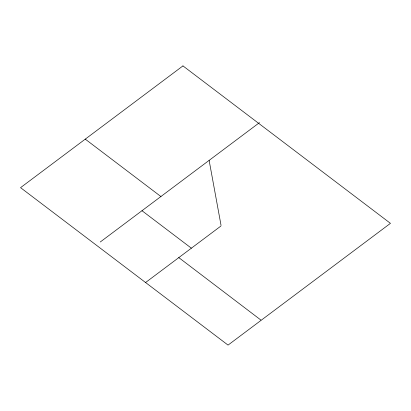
<?xml version="1.0" encoding="UTF-8"?>
<svg xmlns="http://www.w3.org/2000/svg" width="411" height="411" viewBox="0 0 411 411"><rect width="100%" height="100%" fill="white"/><g stroke="black" fill="none" stroke-linecap="round" stroke-linejoin="round"><path stroke-width="0.62" d="M100.269 241.992L259.49 122.617M145.571 282.521L220.846 226.086M85.216 139.108L160.948 196.566M141.985 210.715L191.367 248.182M178.739 257.569L260.887 320.046M209.137 160.434L221.067 225.48M182.952 65.899L20.55 187.657L228.048 345.101L390.45 223.343L182.952 65.899"/></g></svg>
